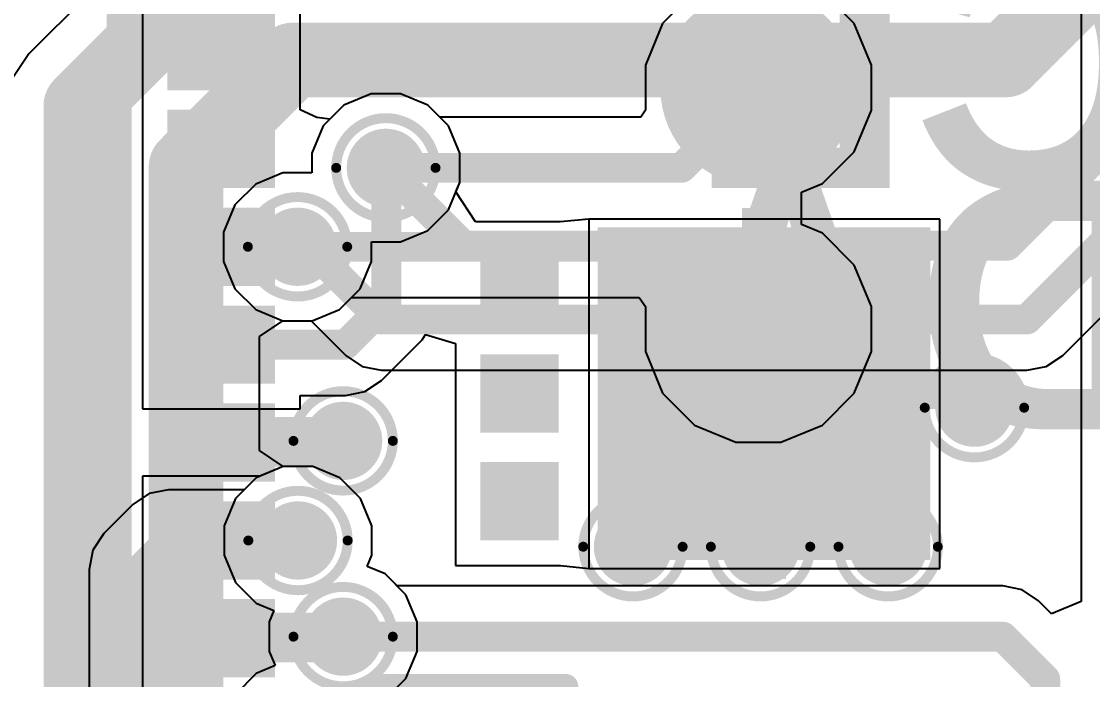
# Model space of a CAD drawing. Header units: inches. Extents: x -10 to 344, y -7 to 75.
# Drawn here: x 29.32 to 34.79, y 5.81 to 9.17 of the extents above; entities that cross this region are included whole.
import ezdxf

# ---------------------------------------------------------------- set-up
doc = ezdxf.new("R2010")
doc.units = ezdxf.units.IN
for name, color, linetype in [('Bottom Layer', 5, 'Continuous'), ('Bottom Overlay', 54, 'Continuous'), ('Bottom Paste', 16, 'Continuous'), ('Bottom Solder', 6, 'Continuous'), ('Drill Drawing', 1, 'Continuous'), ('Mid Layer 1', 16, 'Continuous'), ('Mid Layer 2', 76, 'Continuous'), ('Top Layer', 1, 'Continuous'), ('Top Overlay', 2, 'Continuous'), ('Top Paste', 8, 'Continuous'), ('Top Solder', 216, 'Continuous'), ('Via Holes', 16, 'Continuous')]:
    doc.layers.add(name, color=color, linetype=linetype)
doc.styles.add('Arial_Bold', font='', dxfattribs={"height": 0.2})
doc.styles.get('Arial_Bold').set_extended_font_data('Arial', bold=True)

# ---------------------------------------------------------------- blocks, each defined once
blk = doc.blocks.new('T____________0_5___4')
at = {"layer": 'Top Layer'}
h = blk.add_hatch(color=1, dxfattribs=at)
edge = h.paths.add_edge_path()
edge.add_arc((0, 0), 0.3999992, 0, 360)
at = {"layer": 'Top Paste'}
h = blk.add_hatch(color=8, dxfattribs=at)
edge = h.paths.add_edge_path()
edge.add_arc((0, 0), 0.3999992, 0, 360)
at = {"layer": 'Top Solder'}
h = blk.add_hatch(color=216, dxfattribs=at)
edge = h.paths.add_edge_path()
edge.add_arc((0, 0), 0.5015992, 0, 360)
blk = doc.blocks.new('NRF9151_LACA_R_30')
at = {"layer": 'Top Layer'}
for points in [[(5.400000629999999, 1.40000228), (5.84999973, 1.40000228), (5.84999973, 1.10000288), (5.400000629999999, 1.10000288)], [(5.400000629999999, 0.9000032799999999), (5.84999973, 0.9000032799999999), (5.84999973, 0.6000038799999999), (5.400000629999999, 0.6000038799999999)], [(2.05000225, 0.8000022099999999), (3.65000159, 0.8000022099999999), (3.65000159, -0.79999713), (2.05000225, -0.79999713)], [(3.95000226, 0.40000174), (3.95000226, 0.7000011399999999), (4.25000166, 0.7000011399999999), (4.25000166, 0.40000174)], [(5.400000629999999, 0.3999992), (5.84999973, 0.3999992), (5.84999973, 0.0999998), (5.400000629999999, 0.0999998)], [(3.95000226, -0.14999716), (3.95000226, 0.15000224), (4.25000166, 0.15000224), (4.25000166, -0.14999716)], [(5.400000629999999, -0.0999998), (5.84999973, -0.0999998), (5.84999973, -0.3999992), (5.400000629999999, -0.3999992)], [(3.95000226, -0.69999606), (3.95000226, -0.3999966599999999), (4.25000166, -0.3999966599999999), (4.25000166, -0.69999606)], [(5.400000629999999, -0.5999987999999999), (5.84999973, -0.5999987999999999), (5.84999973, -0.8999982), (5.400000629999999, -0.8999982)], [(5.400000629999999, -1.0999978), (5.84999973, -1.0999978), (5.84999973, -1.3999972), (5.400000629999999, -1.3999972)], [(5.400000629999999, -1.59999934), (5.84999973, -1.59999934), (5.84999973, -1.89999874), (5.400000629999999, -1.89999874)]]:
    blk.add_hatch(color=1, dxfattribs=at).paths.add_polyline_path(points)
at = {"layer": 'Top Paste'}
for points in [[(5.400000629999999, 1.40000228), (5.84999973, 1.40000228), (5.84999973, 1.10000288), (5.400000629999999, 1.10000288)], [(5.400000629999999, 0.9000032799999999), (5.84999973, 0.9000032799999999), (5.84999973, 0.6000038799999999), (5.400000629999999, 0.6000038799999999)], [(2.05000225, 0.8000022099999999), (3.65000159, 0.8000022099999999), (3.65000159, -0.79999713), (2.05000225, -0.79999713)], [(3.95000226, 0.40000174), (3.95000226, 0.7000011399999999), (4.25000166, 0.7000011399999999), (4.25000166, 0.40000174)], [(5.400000629999999, 0.3999992), (5.84999973, 0.3999992), (5.84999973, 0.0999998), (5.400000629999999, 0.0999998)], [(3.95000226, -0.14999716), (3.95000226, 0.15000224), (4.25000166, 0.15000224), (4.25000166, -0.14999716)], [(5.400000629999999, -0.0999998), (5.84999973, -0.0999998), (5.84999973, -0.3999992), (5.400000629999999, -0.3999992)], [(3.95000226, -0.69999606), (3.95000226, -0.3999966599999999), (4.25000166, -0.3999966599999999), (4.25000166, -0.69999606)], [(5.400000629999999, -0.5999987999999999), (5.84999973, -0.5999987999999999), (5.84999973, -0.8999982), (5.400000629999999, -0.8999982)], [(5.400000629999999, -1.0999978), (5.84999973, -1.0999978), (5.84999973, -1.3999972), (5.400000629999999, -1.3999972)], [(5.400000629999999, -1.59999934), (5.84999973, -1.59999934), (5.84999973, -1.89999874), (5.400000629999999, -1.89999874)]]:
    blk.add_hatch(color=8, dxfattribs=at).paths.add_polyline_path(points)
at = {"layer": 'Top Solder'}
for points in [[(5.35000073, 1.45000218), (5.89999963, 1.45000218), (5.89999963, 1.05000298), (5.35000073, 1.05000298)], [(5.35000073, 0.9500031800000001), (5.89999963, 0.9500031800000001), (5.89999963, 0.5500039800000001), (5.35000073, 0.5500039800000001)], [(2.00000235, 0.8500021099999999), (3.70000149, 0.8500021099999999), (3.70000149, -0.8499970299999999), (2.00000235, -0.8499970299999999)], [(3.90000236, 0.35000184), (3.90000236, 0.75000104), (4.30000156, 0.75000104), (4.30000156, 0.35000184)], [(5.35000073, 0.4499991), (5.89999963, 0.4499991), (5.89999963, 0.0499999), (5.35000073, 0.0499999)], [(3.90000236, -0.19999706), (3.90000236, 0.20000214), (4.30000156, 0.20000214), (4.30000156, -0.19999706)], [(5.35000073, -0.0499999), (5.89999963, -0.0499999), (5.89999963, -0.4499991), (5.35000073, -0.4499991)], [(3.90000236, -0.7499959599999999), (3.90000236, -0.34999676), (4.30000156, -0.34999676), (4.30000156, -0.7499959599999999)], [(5.35000073, -0.5499989), (5.89999963, -0.5499989), (5.89999963, -0.9499980999999998), (5.35000073, -0.9499980999999998)], [(5.35000073, -1.0499979), (5.89999963, -1.0499979), (5.89999963, -1.4499971), (5.35000073, -1.4499971)], [(5.35000073, -1.54999944), (5.89999963, -1.54999944), (5.89999963, -1.94999864), (5.35000073, -1.94999864)]]:
    blk.add_hatch(color=216, dxfattribs=at).paths.add_polyline_path(points)
at = {"layer": 'Top Overlay'}
blk.add_lwpolyline([(6.1468, 5.6642, 0.127, 0.127, 0), (6.1468, -5.6642, 0.127, 0.127, 0)], format="xyseb", dxfattribs=at)
blk = doc.blocks.new('T____________0_5___B_34')
at = {"layer": 'Bottom Layer'}
h = blk.add_hatch(color=5, dxfattribs=at)
edge = h.paths.add_edge_path()
edge.add_arc((0, 0), 0.3999992, 0, 360)
at = {"layer": 'Bottom Paste'}
h = blk.add_hatch(color=16, dxfattribs=at)
edge = h.paths.add_edge_path()
edge.add_arc((0, 0), 0.3999992, 0, 360)
at = {"layer": 'Bottom Solder'}
h = blk.add_hatch(color=6, dxfattribs=at)
edge = h.paths.add_edge_path()
edge.add_arc((0, 0), 0.5015992, 0, 360)
blk = doc.blocks.new('T____________0_5___B_35')
at = {"layer": 'Bottom Layer'}
h = blk.add_hatch(color=5, dxfattribs=at)
edge = h.paths.add_edge_path()
edge.add_arc((0, 0), 0.3999992, 0, 360)
at = {"layer": 'Bottom Paste'}
h = blk.add_hatch(color=16, dxfattribs=at)
edge = h.paths.add_edge_path()
edge.add_arc((0, 0), 0.3999992, 0, 360)
at = {"layer": 'Bottom Solder'}
h = blk.add_hatch(color=6, dxfattribs=at)
edge = h.paths.add_edge_path()
edge.add_arc((0, 0), 0.5015992, 0, 360)
blk = doc.blocks.new('R___0201_B_54')
at = {"layer": 'Bottom Layer'}
for points in [[(-0.40999791, 0.18499963), (-0.13999845, 0.18499963), (-0.13999845, -0.18499963), (-0.40999791, -0.18499963)], [(0.14000099, 0.18499963), (0.41000045, 0.18499963), (0.41000045, -0.18499963), (0.14000099, -0.18499963)]]:
    blk.add_hatch(color=5, dxfattribs=at).paths.add_polyline_path(points)
at = {"layer": 'Bottom Paste'}
for points in [[(-0.40999791, 0.18499963), (-0.13999845, 0.18499963), (-0.13999845, -0.18499963), (-0.40999791, -0.18499963)], [(0.14000099, 0.18499963), (0.41000045, 0.18499963), (0.41000045, -0.18499963), (0.14000099, -0.18499963)]]:
    blk.add_hatch(color=16, dxfattribs=at).paths.add_polyline_path(points)
at = {"layer": 'Bottom Solder'}
for points in [[(-0.46499907, 0.24000079), (-0.08499729, 0.24000079), (-0.08499729, -0.24000079), (-0.46499907, -0.24000079)], [(0.08499983, 0.24000079), (0.46500161, 0.24000079), (0.46500161, -0.24000079), (0.08499983, -0.24000079)]]:
    blk.add_hatch(color=6, dxfattribs=at).paths.add_polyline_path(points)
at = {"layer": 'Bottom Overlay'}
for points in [[(0.4826, 0.254, 0.127, 0.127, 0), (-0.4826, 0.254, 0.127, 0.127, 0)], [(-0.4826, 0.254, 0.127, 0.127, 0), (-0.4826, -0.254, 0.127, 0.127, 0)], [(0.4826, 0.254, 0.127, 0.127, 0), (0.4826, -0.254, 0.127, 0.127, 0)], [(0.4826, -0.254, 0.127, 0.127, 0), (-0.4826, -0.254, 0.127, 0.127, 0)]]:
    blk.add_lwpolyline(points, format="xyseb", dxfattribs=at)
for points in [[(-0.51435, 0.254, 0.0635, 0.0635, 1), (-0.4508499999999999, 0.254, 0.0635, 0.0635, 1)], [(-0.51435, 0.254, 0.0635, 0.0635, 1), (-0.4508499999999999, 0.254, 0.0635, 0.0635, 1)], [(0.4508499999999999, 0.254, 0.0635, 0.0635, 1), (0.51435, 0.254, 0.0635, 0.0635, 1)], [(0.4508499999999999, 0.254, 0.0635, 0.0635, 1), (0.51435, 0.254, 0.0635, 0.0635, 1)], [(-0.51435, -0.254, 0.0635, 0.0635, 1), (-0.4508499999999999, -0.254, 0.0635, 0.0635, 1)], [(-0.51435, -0.254, 0.0635, 0.0635, 1), (-0.4508499999999999, -0.254, 0.0635, 0.0635, 1)], [(0.4508499999999999, -0.254, 0.0635, 0.0635, 1), (0.51435, -0.254, 0.0635, 0.0635, 1)], [(0.4508499999999999, -0.254, 0.0635, 0.0635, 1), (0.51435, -0.254, 0.0635, 0.0635, 1)]]:
    blk.add_lwpolyline(points, format="xyseb", close=True, dxfattribs=at)

msp = doc.modelspace()

# ---------------------------------------------------------------- hatches: boundary and pattern name
at = {"layer": 'Bottom Layer'}
h = msp.add_hatch(color=5, dxfattribs=at)
edge = h.paths.add_edge_path()
edge.add_arc((31.17928486, 8.42579722), 0.1999996, 0, 360)
h = msp.add_hatch(color=5, dxfattribs=at)
edge = h.paths.add_edge_path()
edge.add_arc((30.72787606, 8.022597619999999), 0.1999996, 0, 360)
h = msp.add_hatch(color=5, dxfattribs=at)
edge = h.paths.add_edge_path()
edge.add_arc((34.18828824, 7.20057996), 0.1999996, 0, 360)
h = msp.add_hatch(color=5, dxfattribs=at)
edge = h.paths.add_edge_path()
edge.add_arc((30.96102774, 7.03097908), 0.1999996, 0, 360)
h = msp.add_hatch(color=5, dxfattribs=at)
edge = h.paths.add_edge_path()
edge.add_arc((30.73017222, 6.5220723), 0.1999996, 0, 360)
h = msp.add_hatch(color=5, dxfattribs=at)
edge = h.paths.add_edge_path()
edge.add_arc((32.44244972, 6.490263879999999), 0.1999996, 0, 360)
h = msp.add_hatch(color=5, dxfattribs=at)
edge = h.paths.add_edge_path()
edge.add_arc((33.09484871999999, 6.490263879999999), 0.1999996, 0, 360)
h = msp.add_hatch(color=5, dxfattribs=at)
edge = h.paths.add_edge_path()
edge.add_arc((33.74725025999999, 6.490263879999999), 0.1999996, 0, 360)
h = msp.add_hatch(color=5, dxfattribs=at)
edge = h.paths.add_edge_path()
edge.add_arc((30.96102774, 6.030976), 0.1999996, 0, 360)
at = {"layer": 'Mid Layer 1'}
h = msp.add_hatch(color=16, dxfattribs=at)
edge = h.paths.add_edge_path()
edge.add_arc((31.17928486, 8.42579722), 0.1999996, 0, 360)
h = msp.add_hatch(color=16, dxfattribs=at)
edge = h.paths.add_edge_path()
edge.add_arc((30.72787606, 8.022597619999999), 0.1999996, 0, 360)
h = msp.add_hatch(color=16, dxfattribs=at)
edge = h.paths.add_edge_path()
edge.add_arc((34.18828824, 7.20057996), 0.1999996, 0, 360)
h = msp.add_hatch(color=16, dxfattribs=at)
edge = h.paths.add_edge_path()
edge.add_arc((30.96102774, 7.03097908), 0.1999996, 0, 360)
h = msp.add_hatch(color=16, dxfattribs=at)
edge = h.paths.add_edge_path()
edge.add_arc((30.73017222, 6.5220723), 0.1999996, 0, 360)
h = msp.add_hatch(color=16, dxfattribs=at)
edge = h.paths.add_edge_path()
edge.add_arc((32.44244972, 6.490263879999999), 0.1999996, 0, 360)
h = msp.add_hatch(color=16, dxfattribs=at)
edge = h.paths.add_edge_path()
edge.add_arc((33.09484871999999, 6.490263879999999), 0.1999996, 0, 360)
h = msp.add_hatch(color=16, dxfattribs=at)
edge = h.paths.add_edge_path()
edge.add_arc((33.74725025999999, 6.490263879999999), 0.1999996, 0, 360)
h = msp.add_hatch(color=16, dxfattribs=at)
edge = h.paths.add_edge_path()
edge.add_arc((30.96102774, 6.030976), 0.1999996, 0, 360)
at = {"layer": 'Mid Layer 2'}
h = msp.add_hatch(color=76, dxfattribs=at)
edge = h.paths.add_edge_path()
edge.add_arc((31.17928486, 8.42579722), 0.1999996, 0, 360)
h = msp.add_hatch(color=76, dxfattribs=at)
edge = h.paths.add_edge_path()
edge.add_arc((30.72787606, 8.022597619999999), 0.1999996, 0, 360)
h = msp.add_hatch(color=76, dxfattribs=at)
edge = h.paths.add_edge_path()
edge.add_arc((34.18828824, 7.20057996), 0.1999996, 0, 360)
h = msp.add_hatch(color=76, dxfattribs=at)
edge = h.paths.add_edge_path()
edge.add_arc((30.96102774, 7.03097908), 0.1999996, 0, 360)
h = msp.add_hatch(color=76, dxfattribs=at)
edge = h.paths.add_edge_path()
edge.add_arc((30.73017222, 6.5220723), 0.1999996, 0, 360)
h = msp.add_hatch(color=76, dxfattribs=at)
edge = h.paths.add_edge_path()
edge.add_arc((32.44244972, 6.490263879999999), 0.1999996, 0, 360)
h = msp.add_hatch(color=76, dxfattribs=at)
edge = h.paths.add_edge_path()
edge.add_arc((33.09484871999999, 6.490263879999999), 0.1999996, 0, 360)
h = msp.add_hatch(color=76, dxfattribs=at)
edge = h.paths.add_edge_path()
edge.add_arc((33.74725025999999, 6.490263879999999), 0.1999996, 0, 360)
h = msp.add_hatch(color=76, dxfattribs=at)
edge = h.paths.add_edge_path()
edge.add_arc((30.96102774, 6.030976), 0.1999996, 0, 360)
at = {"layer": 'Top Layer'}
h = msp.add_hatch(color=1, dxfattribs=at)
edge = h.paths.add_edge_path()
edge.add_arc((31.17928486, 8.42579722), 0.1999996, 0, 360)
h = msp.add_hatch(color=1, dxfattribs=at)
edge = h.paths.add_edge_path()
edge.add_arc((30.72787606, 8.022597619999999), 0.1999996, 0, 360)
for points in [[(33.19221708, 7.910672519999999), (33.19221708, 8.22023756), (33.000188, 8.22023756), (33.000188, 7.910672519999999)], [(33.75094342, 7.193252059999999), (34.06050845999999, 7.193252059999999), (34.06050845999999, 7.385281139999999), (33.75094342, 7.385281139999999)], [(33.03352296, 6.634525719999999), (33.03352296, 6.324960679999999), (33.22555204, 6.324960679999999), (33.22555204, 6.634525719999999)]]:
    msp.add_hatch(color=1, dxfattribs=at).paths.add_polyline_path(points)
h = msp.add_hatch(color=1, dxfattribs=at)
edge = h.paths.add_edge_path()
edge.add_arc((34.18828824, 7.20057996), 0.1999996, 0, 360)
h = msp.add_hatch(color=1, dxfattribs=at)
edge = h.paths.add_edge_path()
edge.add_arc((30.96102774, 7.03097908), 0.1999996, 0, 360)
h = msp.add_hatch(color=1, dxfattribs=at)
edge = h.paths.add_edge_path()
edge.add_arc((30.73017222, 6.5220723), 0.1999996, 0, 360)
h = msp.add_hatch(color=1, dxfattribs=at)
edge = h.paths.add_edge_path()
edge.add_arc((32.44244972, 6.490263879999999), 0.1999996, 0, 360)
h = msp.add_hatch(color=1, dxfattribs=at)
edge = h.paths.add_edge_path()
edge.add_arc((33.09484871999999, 6.490263879999999), 0.1999996, 0, 360)
h = msp.add_hatch(color=1, dxfattribs=at)
edge = h.paths.add_edge_path()
edge.add_arc((33.74725025999999, 6.490263879999999), 0.1999996, 0, 360)
h = msp.add_hatch(color=1, dxfattribs=at)
edge = h.paths.add_edge_path()
edge.add_arc((30.96102774, 6.030976), 0.1999996, 0, 360)
at = {"layer": 'Via Holes'}
h = msp.add_hatch(color=7, dxfattribs=at)
edge = h.paths.add_edge_path()
edge.add_arc((31.17928486, 8.42579722), 0.0999998, 0, 360)
h = msp.add_hatch(color=7, dxfattribs=at)
edge = h.paths.add_edge_path()
edge.add_arc((30.72787606, 8.022597619999999), 0.0999998, 0, 360)
h = msp.add_hatch(color=7, dxfattribs=at)
edge = h.paths.add_edge_path()
edge.add_arc((34.18828824, 7.20057996), 0.0999998, 0, 360)
h = msp.add_hatch(color=7, dxfattribs=at)
edge = h.paths.add_edge_path()
edge.add_arc((30.96102774, 7.03097908), 0.0999998, 0, 360)
h = msp.add_hatch(color=7, dxfattribs=at)
edge = h.paths.add_edge_path()
edge.add_arc((30.73017222, 6.5220723), 0.0999998, 0, 360)
h = msp.add_hatch(color=7, dxfattribs=at)
edge = h.paths.add_edge_path()
edge.add_arc((32.44244972, 6.490263879999999), 0.0999998, 0, 360)
h = msp.add_hatch(color=7, dxfattribs=at)
edge = h.paths.add_edge_path()
edge.add_arc((33.09484871999999, 6.490263879999999), 0.0999998, 0, 360)
h = msp.add_hatch(color=7, dxfattribs=at)
edge = h.paths.add_edge_path()
edge.add_arc((33.74725025999999, 6.490263879999999), 0.0999998, 0, 360)
h = msp.add_hatch(color=7, dxfattribs=at)
edge = h.paths.add_edge_path()
edge.add_arc((30.96102774, 6.030976), 0.0999998, 0, 360)

# ---------------------------------------------------------------- linework, layer by layer
at = {"layer": 'Bottom Layer'}
for p, q in [((34.73413678, 9.636686339999999), (34.73413678, 6.211275359999999)), ((32.75665533999999, 9.325084219999999), (32.59411566, 9.162544539999999)), ((33.57378858, 9.162544539999999), (33.4112489, 9.325084219999999)), ((32.59411566, 9.162544539999999), (32.50615292, 8.95018022)), ((33.66175131999999, 8.95018022), (33.57378858, 9.162544539999999)), ((32.50615292, 8.95018022), (32.50615292, 8.72031784)), ((33.66175131999999, 8.7203153), (33.66175131999999, 8.95018022)), ((31.10413642, 8.803596820000001), (30.9652797, 8.74608106)), ((31.2544333, 8.803596820000001), (31.10413642, 8.803596820000001)), ((31.39329002, 8.74608106), (31.2544333, 8.803596820000001)), ((30.9652797, 8.74608106), (30.85900102, 8.639802379999999)), ((31.454598, 8.68477308), (31.39329002, 8.74608106)), ((32.50615292, 8.72031784), (32.48240392, 8.68477308)), ((33.57378858, 8.507950979999999), (33.66175131999999, 8.7203153)), ((32.48240392, 8.68477308), (31.454598, 8.68477308)), ((30.85900102, 8.639802379999999), (30.80148526, 8.50094566)), ((30.80148526, 8.50094566), (30.80148526, 8.40039722)), ((33.4112489, 8.3454113), (33.57378858, 8.507950979999999)), ((30.65272762, 8.40039722), (30.5138709, 8.342881460000001)), ((30.80148526, 8.40039722), (30.65272762, 8.40039722)), ((30.5138709, 8.342881460000001), (30.40759222, 8.23660278)), ((33.30419552, 8.30106798), (33.4112489, 8.3454113)), ((33.30419552, 8.13611276), (33.30419552, 8.30106798)), ((30.40759222, 8.23660278), (30.35007646, 8.09774606)), ((33.4112489, 8.09176944), (33.30419552, 8.13611276)), ((30.35007646, 8.09774606), (30.35007646, 7.94744918)), ((33.57378858, 7.92922976), (33.4112489, 8.09176944)), ((30.35007646, 7.94744918), (30.40759222, 7.80859246)), ((33.66175131999999, 7.71686544), (33.57378858, 7.92922976)), ((30.40759222, 7.80859246), (30.5138709, 7.702313779999999)), ((30.94188122, 7.702313779999999), (31.0031892, 7.763621759999999)), ((31.0031892, 7.763621759999999), (32.47491091999999, 7.763621759999999)), ((32.47491091999999, 7.763621759999999), (32.50615292, 7.7168629)), ((30.5138709, 7.702313779999999), (30.65272762, 7.644798019999999)), ((30.8030245, 7.644798019999999), (30.94188122, 7.702313779999999)), ((32.50615292, 7.7168629), (32.50615292, 7.48700052)), ((33.66175131999999, 7.48700052), (33.66175131999999, 7.71686544)), ((30.65272762, 7.644798019999999), (30.8030245, 7.644798019999999)), ((32.50615292, 7.48700052), (32.59411566, 7.2746362)), ((33.57378858, 7.2746362), (33.66175131999999, 7.48700052)), ((32.59411566, 7.2746362), (32.75665533999999, 7.112096520000001)), ((33.4112489, 7.112096520000001), (33.57378858, 7.2746362)), ((32.75665533999999, 7.112096520000001), (32.96901965999999, 7.024133779999999)), ((33.19888458, 7.024133779999999), (33.4112489, 7.112096520000001)), ((32.96901965999999, 7.024133779999999), (33.19888458, 7.024133779999999)), ((30.65502378, 6.8998719), (30.51616706, 6.84235614)), ((30.80532066, 6.8998719), (30.65502378, 6.8998719)), ((30.94417738, 6.84235614), (30.80532066, 6.8998719)), ((30.51616706, 6.84235614), (30.45485908, 6.781048159999999)), ((31.05045605999999, 6.73607746), (30.94417738, 6.84235614)), ((29.96979782, 6.761335219999999), (29.8857797, 6.70519614)), ((30.06890354, 6.781048159999999), (29.96979782, 6.761335219999999)), ((30.45485908, 6.781048159999999), (30.06890354, 6.781048159999999)), ((31.10797182, 6.597220739999999), (31.05045605999999, 6.73607746)), ((29.8857797, 6.70519614), (29.73807616, 6.557492599999999)), ((31.10797182, 6.446923859999999), (31.10797182, 6.597220739999999)), ((29.73807616, 6.557492599999999), (29.68193708, 6.47347448)), ((29.68193708, 6.47347448), (29.66222414, 6.374368759999999)), ((31.08397136, 6.388978839999999), (31.10797182, 6.446923859999999)), ((29.66222414, 6.374368759999999), (29.66222414, 1.07247182)), ((31.1750329, 6.351259839999999), (31.08397136, 6.388978839999999)), ((31.23634088, 6.28995186), (31.1750329, 6.351259839999999)), ((34.33266184, 6.28995186), (31.23634088, 6.28995186)), ((34.43176756, 6.27023892), (34.33266184, 6.28995186)), ((34.51578567999999, 6.214099839999999), (34.43176756, 6.27023892)), ((34.58173678, 6.14814874), (34.51578567999999, 6.214099839999999)), ((34.73413678, 6.211275359999999), (34.58173678, 6.14814874))]:
    msp.add_line(p, q, dxfattribs=at)
for points in [[(32.69064836, 8.42579722, 0.1524, 0.1524, 0), (33.0492989, 8.784447759999999, 0.1524, 0.1524, 0)], [(33.0492989, 8.784447759999999, 0.1524, 0.1524, 0), (33.08395212, 8.784447759999999, 0.1524, 0.1524, 0)], [(31.17928486, 8.42579722, 0.1524, 0.1524, 0), (32.69064836, 8.42579722, 0.1524, 0.1524, 0)], [(30.72787606, 8.022597619999999, 0.1524, 0.1524, 0), (32.66328748, 8.022597619999999, 0.1524, 0.1524, 0)], [(32.66328748, 8.022597619999999, 0.1524, 0.1524, 0), (33.08395212, 7.60193298, 0.1524, 0.1524, 0)], [(29.9212, 6.374368759999999, 0.1524, 0.1524, 0), (30.06890354, 6.5220723, 0.1524, 0.1524, 0)], [(30.06890354, 6.5220723, 0.1524, 0.1524, 0), (30.73017222, 6.5220723, 0.1524, 0.1524, 0)], [(29.9212, 0.9652, 0.1524, 0.1524, 0), (29.9212, 6.374368759999999, 0.1524, 0.1524, 0)], [(30.96102774, 6.030976, 0.1524, 0.1524, 0), (34.33266184, 6.030976, 0.1524, 0.1524, 0)], [(34.33266184, 6.030976, 0.1524, 0.1524, 0), (34.55039825999999, 5.81323958, 0.1524, 0.1524, 0)], [(34.55039825999999, 0.77089762, 0.1524, 0.1524, 0), (34.55039825999999, 5.81323958, 0.1524, 0.1524, 0)]]:
    msp.add_lwpolyline(points, format="xyseb", dxfattribs=at)
for points in [[(33.0111989, 8.784447759999999, 0.0762, 0.0762, 1), (33.0873989, 8.784447759999999, 0.0762, 0.0762, 1)], [(33.0111989, 8.784447759999999, 0.0762, 0.0762, 1), (33.0873989, 8.784447759999999, 0.0762, 0.0762, 1)], [(33.04585211999999, 8.784447759999999, 0.0762, 0.0762, 1), (33.12205212, 8.784447759999999, 0.0762, 0.0762, 1)], [(31.14118486, 8.42579722, 0.0762, 0.0762, 1), (31.21738486, 8.42579722, 0.0762, 0.0762, 1)], [(32.65254836, 8.42579722, 0.0762, 0.0762, 1), (32.72874836, 8.42579722, 0.0762, 0.0762, 1)], [(32.65254836, 8.42579722, 0.0762, 0.0762, 1), (32.72874836, 8.42579722, 0.0762, 0.0762, 1)], [(30.68977606, 8.022597619999999, 0.0762, 0.0762, 1), (30.76597606, 8.022597619999999, 0.0762, 0.0762, 1)], [(32.62518747999999, 8.022597619999999, 0.0762, 0.0762, 1), (32.70138748, 8.022597619999999, 0.0762, 0.0762, 1)], [(32.62518747999999, 8.022597619999999, 0.0762, 0.0762, 1), (32.70138748, 8.022597619999999, 0.0762, 0.0762, 1)], [(33.04585211999999, 7.60193298, 0.0762, 0.0762, 1), (33.12205212, 7.60193298, 0.0762, 0.0762, 1)], [(30.03080354, 6.5220723, 0.0762, 0.0762, 1), (30.10700354, 6.5220723, 0.0762, 0.0762, 1)], [(30.03080354, 6.5220723, 0.0762, 0.0762, 1), (30.10700354, 6.5220723, 0.0762, 0.0762, 1)], [(30.69207222, 6.5220723, 0.0762, 0.0762, 1), (30.76827222, 6.5220723, 0.0762, 0.0762, 1)], [(29.8831, 6.374368759999999, 0.0762, 0.0762, 1), (29.9593, 6.374368759999999, 0.0762, 0.0762, 1)], [(29.8831, 6.374368759999999, 0.0762, 0.0762, 1), (29.9593, 6.374368759999999, 0.0762, 0.0762, 1)], [(30.92292774, 6.030976, 0.0762, 0.0762, 1), (30.99912774, 6.030976, 0.0762, 0.0762, 1)], [(34.29456183999999, 6.030976, 0.0762, 0.0762, 1), (34.37076184, 6.030976, 0.0762, 0.0762, 1)], [(34.29456183999999, 6.030976, 0.0762, 0.0762, 1), (34.37076184, 6.030976, 0.0762, 0.0762, 1)], [(34.51229825999999, 5.81323958, 0.0762, 0.0762, 1), (34.58849826, 5.81323958, 0.0762, 0.0762, 1)], [(34.51229825999999, 5.81323958, 0.0762, 0.0762, 1), (34.58849826, 5.81323958, 0.0762, 0.0762, 1)]]:
    msp.add_lwpolyline(points, format="xyseb", close=True, dxfattribs=at)
at = {"layer": 'Drill Drawing'}
for points in [[(31.43328486, 8.42579722, 0.0508, 0.0508, 1), (30.92528486, 8.42579722, 0.0508, 0.0508, 1)], [(30.91258486, 8.42579722, 0.0254, 0.0254, 1), (30.93798486, 8.42579722, 0.0254, 0.0254, 1)], [(31.42058486, 8.42579722, 0.0254, 0.0254, 1), (31.44598486, 8.42579722, 0.0254, 0.0254, 1)], [(30.98187606, 8.022597619999999, 0.0508, 0.0508, 1), (30.47387606, 8.022597619999999, 0.0508, 0.0508, 1)], [(30.46117606, 8.022597619999999, 0.0254, 0.0254, 1), (30.48657606, 8.022597619999999, 0.0254, 0.0254, 1)], [(30.96917606, 8.022597619999999, 0.0254, 0.0254, 1), (30.99457606, 8.022597619999999, 0.0254, 0.0254, 1)], [(34.44228824, 7.20057996, 0.0508, 0.0508, 1), (33.93428823999999, 7.20057996, 0.0508, 0.0508, 1)], [(31.21502774, 7.03097908, 0.0508, 0.0508, 1), (30.70702774, 7.03097908, 0.0508, 0.0508, 1)], [(33.92158824, 7.20057996, 0.0254, 0.0254, 1), (33.94698824, 7.20057996, 0.0254, 0.0254, 1)], [(34.42958824, 7.20057996, 0.0254, 0.0254, 1), (34.45498824, 7.20057996, 0.0254, 0.0254, 1)], [(30.69432774, 7.03097908, 0.0254, 0.0254, 1), (30.71972774, 7.03097908, 0.0254, 0.0254, 1)], [(31.20232774, 7.03097908, 0.0254, 0.0254, 1), (31.22772774, 7.03097908, 0.0254, 0.0254, 1)], [(30.98417222, 6.5220723, 0.0508, 0.0508, 1), (30.47617222, 6.5220723, 0.0508, 0.0508, 1)], [(32.69644972, 6.490263879999999, 0.0508, 0.0508, 1), (32.18844972, 6.490263879999999, 0.0508, 0.0508, 1)], [(33.34884872, 6.490263879999999, 0.0508, 0.0508, 1), (32.84084872, 6.490263879999999, 0.0508, 0.0508, 1)], [(34.00125026, 6.490263879999999, 0.0508, 0.0508, 1), (33.49325026, 6.490263879999999, 0.0508, 0.0508, 1)], [(30.46347222, 6.5220723, 0.0254, 0.0254, 1), (30.48887222, 6.5220723, 0.0254, 0.0254, 1)], [(30.97147222, 6.5220723, 0.0254, 0.0254, 1), (30.99687222, 6.5220723, 0.0254, 0.0254, 1)], [(32.17574972, 6.490263879999999, 0.0254, 0.0254, 1), (32.20114972, 6.490263879999999, 0.0254, 0.0254, 1)], [(32.68374972, 6.490263879999999, 0.0254, 0.0254, 1), (32.70914972, 6.490263879999999, 0.0254, 0.0254, 1)], [(32.82814872, 6.490263879999999, 0.0254, 0.0254, 1), (32.85354871999999, 6.490263879999999, 0.0254, 0.0254, 1)], [(33.33614872, 6.490263879999999, 0.0254, 0.0254, 1), (33.36154871999999, 6.490263879999999, 0.0254, 0.0254, 1)], [(33.48055026, 6.490263879999999, 0.0254, 0.0254, 1), (33.50595026, 6.490263879999999, 0.0254, 0.0254, 1)], [(33.98855026, 6.490263879999999, 0.0254, 0.0254, 1), (34.01395025999999, 6.490263879999999, 0.0254, 0.0254, 1)], [(31.21502774, 6.030976, 0.0508, 0.0508, 1), (30.70702774, 6.030976, 0.0508, 0.0508, 1)], [(30.69432774, 6.030976, 0.0254, 0.0254, 1), (30.71972774, 6.030976, 0.0254, 0.0254, 1)], [(31.20232774, 6.030976, 0.0254, 0.0254, 1), (31.22772774, 6.030976, 0.0254, 0.0254, 1)]]:
    msp.add_lwpolyline(points, format="xyseb", close=True, dxfattribs=at)
at = {"layer": 'Mid Layer 1'}
for p, q in [((31.10413642, 8.803596820000001), (30.9652797, 8.74608106)), ((31.2544333, 8.803596820000001), (31.10413642, 8.803596820000001)), ((31.39329002, 8.74608106), (31.2544333, 8.803596820000001)), ((30.9652797, 8.74608106), (30.85900102, 8.639802379999999)), ((31.4995687, 8.639802379999999), (31.39329002, 8.74608106)), ((30.85900102, 8.639802379999999), (30.80148526, 8.50094566)), ((31.55708446, 8.50094566), (31.4995687, 8.639802379999999)), ((30.80148526, 8.50094566), (30.80148526, 8.40039722)), ((31.55708446, 8.35064878), (31.55708446, 8.50094566)), ((30.65272762, 8.40039722), (30.5138709, 8.342881460000001)), ((30.80148526, 8.40039722), (30.65272762, 8.40039722)), ((30.5138709, 8.342881460000001), (30.40759222, 8.23660278)), ((31.4995687, 8.211792059999999), (31.55708446, 8.35064878)), ((30.40759222, 8.23660278), (30.35007646, 8.09774606)), ((31.39329002, 8.10551338), (31.4995687, 8.211792059999999)), ((31.2544333, 8.047997619999999), (31.39329002, 8.10551338)), ((30.35007646, 8.09774606), (30.35007646, 7.94744918)), ((31.10567566, 7.94744918), (31.10567566, 8.047997619999999)), ((31.10567566, 8.047997619999999), (31.2544333, 8.047997619999999)), ((30.35007646, 7.94744918), (30.40759222, 7.80859246)), ((31.0481599, 7.80859246), (31.10567566, 7.94744918)), ((30.40759222, 7.80859246), (30.5138709, 7.702313779999999)), ((30.94188122, 7.702313779999999), (31.0481599, 7.80859246)), ((30.5138709, 7.702313779999999), (30.65272762, 7.644798019999999)), ((30.8030245, 7.644798019999999), (30.94188122, 7.702313779999999)), ((30.65272762, 7.644798019999999), (30.8030245, 7.644798019999999)), ((30.65502378, 6.8998719), (30.51616706, 6.84235614)), ((30.80532066, 6.8998719), (30.65502378, 6.8998719)), ((30.94417738, 6.84235614), (30.80532066, 6.8998719)), ((30.51616706, 6.84235614), (30.40988837999999, 6.73607746)), ((31.05045605999999, 6.73607746), (30.94417738, 6.84235614)), ((30.40988837999999, 6.73607746), (30.35237262, 6.597220739999999)), ((31.10797182, 6.597220739999999), (31.05045605999999, 6.73607746)), ((30.35237262, 6.597220739999999), (30.35237262, 6.446923859999999)), ((31.10797182, 6.446923859999999), (31.10797182, 6.597220739999999)), ((30.35237262, 6.446923859999999), (30.40988837999999, 6.308067139999999)), ((31.08397136, 6.388978839999999), (31.10797182, 6.446923859999999)), ((31.1750329, 6.351259839999999), (31.08397136, 6.388978839999999)), ((30.40988837999999, 6.308067139999999), (30.51616706, 6.20178846)), ((31.28131158, 6.24498116), (31.1750329, 6.351259839999999)), ((31.33882734, 6.106124439999999), (31.28131158, 6.24498116)), ((30.51616706, 6.20178846), (30.6072286, 6.164069459999999)), ((30.6072286, 6.164069459999999), (30.58322814, 6.106124439999999)), ((30.58322814, 6.106124439999999), (30.58322814, 5.955827559999999)), ((31.33882734, 5.955827559999999), (31.33882734, 6.106124439999999)), ((30.58322814, 5.955827559999999), (30.61352526, 5.88268572)), ((31.28131158, 5.81697084), (31.33882734, 5.955827559999999)), ((30.61352526, 5.88268572), (30.51616706, 5.84235814)), ((30.51616706, 5.84235814), (30.40988837999999, 5.73607946)), ((31.1750329, 5.71069216), (31.28131158, 5.81697084))]:
    msp.add_line(p, q, dxfattribs=at)
at = {"layer": 'Mid Layer 2'}
for p, q in [((30.11603324, 9.76963756), (29.35416278, 9.0077671)), ((34.63927286, 7.46778034), (36.64155232, 9.4700598)), ((29.35416278, 9.0077671), (29.27276086, 8.885941079999998)), ((30.53312156, 7.564876919999999), (30.65273016, 7.644798019999999)), ((30.65273016, 7.644798019999999), (30.79728156, 7.644798019999999)), ((30.79728156, 7.644798019999999), (30.97429924, 7.46778034)), ((30.53312156, 6.98132716), (30.53312156, 7.564876919999999)), ((30.97429924, 7.46778034), (31.05831736, 7.411641260000001)), ((34.55525474, 7.411641260000001), (34.63927286, 7.46778034)), ((31.05831736, 7.411641260000001), (31.15742308, 7.39192832)), ((34.45614902, 7.39192832), (34.55525474, 7.411641260000001)), ((31.15742308, 7.39192832), (34.45614902, 7.39192832)), ((30.65502632, 6.8998719), (30.53312156, 6.98132716)), ((30.80532066, 6.8998719), (30.65502632, 6.8998719)), ((30.94417738, 6.84235614), (30.80532066, 6.8998719)), ((31.05045605999999, 6.73607746), (30.94417738, 6.84235614)), ((31.10797182, 6.597220739999999), (31.05045605999999, 6.73607746)), ((31.10797182, 6.446923859999999), (31.10797182, 6.597220739999999)), ((31.08397136, 6.388978839999999), (31.10797182, 6.446923859999999)), ((31.1750329, 6.351259839999999), (31.08397136, 6.388978839999999)), ((31.28131158, 6.24498116), (31.1750329, 6.351259839999999)), ((31.33882734, 6.106124439999999), (31.28131158, 6.24498116)), ((31.33882734, 5.955827559999999), (31.33882734, 6.106124439999999)), ((31.28131158, 5.81697084), (31.33882734, 5.955827559999999)), ((31.1750329, 5.71069216), (31.28131158, 5.81697084))]:
    msp.add_line(p, q, dxfattribs=at)
for points in [[(34.34933694, 8.976987379999999, 0.3809999999999999, 0.3809999999999999, 0), (35.93509958, 10.56275002, 0.3809999999999999, 0.3809999999999999, 0)], [(34.35579361999999, 8.0278605, 0.1524, 0.1524, 0), (36.39418934, 10.06625622, 0.1524, 0.1524, 0)], [(34.45614902, 7.650904179999999, 0.1524, 0.1524, 0), (36.53428049999999, 9.72903566, 0.1524, 0.1524, 0)], [(29.61969184, 8.74223804, 0.3809999999999999, 0.3809999999999999, 0), (30.3815623, 9.5041085, 0.3809999999999999, 0.3809999999999999, 0)], [(30.15760542, 8.43156302, 0.3809999999999999, 0.3809999999999999, 0), (30.70302978, 8.976987379999999, 0.3809999999999999, 0.3809999999999999, 0)], [(30.70302978, 8.976987379999999, 0.3809999999999999, 0.3809999999999999, 0), (34.34933694, 8.976987379999999, 0.3809999999999999, 0.3809999999999999, 0)], [(29.61969184, 2.13689184, 0.3809999999999999, 0.3809999999999999, 0), (29.61969184, 8.74223804, 0.3809999999999999, 0.3809999999999999, 0)], [(30.15760542, 1.82896002, 0.3809999999999999, 0.3809999999999999, 0), (30.15760542, 8.43156302, 0.3809999999999999, 0.3809999999999999, 0)], [(31.17928486, 8.42579722, 0.1524, 0.1524, 0), (31.57722158, 8.0278605, 0.1524, 0.1524, 0)], [(30.72787606, 8.03097708, 0.1524, 0.1524, 0), (30.77735018, 8.03097708, 0.1524, 0.1524, 0)], [(30.77735018, 8.03097708, 0.1524, 0.1524, 0), (31.15742308, 7.650904179999999, 0.1524, 0.1524, 0)], [(31.57722158, 8.0278605, 0.1524, 0.1524, 0), (34.35579361999999, 8.0278605, 0.1524, 0.1524, 0)], [(31.15742308, 7.650904179999999, 0.1524, 0.1524, 0), (34.45614902, 7.650904179999999, 0.1524, 0.1524, 0)]]:
    msp.add_lwpolyline(points, format="xyseb", dxfattribs=at)
for points in [[(30.60777978, 8.976987379999999, 0.1905, 0.1905, 1), (30.79827978, 8.976987379999999, 0.1905, 0.1905, 1)], [(30.60777978, 8.976987379999999, 0.1905, 0.1905, 1), (30.79827978, 8.976987379999999, 0.1905, 0.1905, 1)], [(34.25408693999999, 8.976987379999999, 0.1905, 0.1905, 1), (34.44458693999999, 8.976987379999999, 0.1905, 0.1905, 1)], [(34.25408693999999, 8.976987379999999, 0.1905, 0.1905, 1), (34.44458693999999, 8.976987379999999, 0.1905, 0.1905, 1)], [(29.52444184, 8.74223804, 0.1905, 0.1905, 1), (29.71494184, 8.74223804, 0.1905, 0.1905, 1)], [(29.52444184, 8.74223804, 0.1905, 0.1905, 1), (29.71494184, 8.74223804, 0.1905, 0.1905, 1)], [(30.06235542, 8.43156302, 0.1905, 0.1905, 1), (30.25285542, 8.43156302, 0.1905, 0.1905, 1)], [(30.06235542, 8.43156302, 0.1905, 0.1905, 1), (30.25285542, 8.43156302, 0.1905, 0.1905, 1)], [(31.14118486, 8.42579722, 0.0762, 0.0762, 1), (31.21738486, 8.42579722, 0.0762, 0.0762, 1)], [(30.68977606, 8.03097708, 0.0762, 0.0762, 1), (30.76597606, 8.03097708, 0.0762, 0.0762, 1)], [(30.73925018, 8.03097708, 0.0762, 0.0762, 1), (30.81545018, 8.03097708, 0.0762, 0.0762, 1)], [(30.73925018, 8.03097708, 0.0762, 0.0762, 1), (30.81545018, 8.03097708, 0.0762, 0.0762, 1)], [(31.53912158, 8.0278605, 0.0762, 0.0762, 1), (31.61532158, 8.0278605, 0.0762, 0.0762, 1)], [(31.53912158, 8.0278605, 0.0762, 0.0762, 1), (31.61532158, 8.0278605, 0.0762, 0.0762, 1)], [(34.31769362, 8.0278605, 0.0762, 0.0762, 1), (34.39389362, 8.0278605, 0.0762, 0.0762, 1)], [(34.31769362, 8.0278605, 0.0762, 0.0762, 1), (34.39389362, 8.0278605, 0.0762, 0.0762, 1)], [(31.11932308, 7.650904179999999, 0.0762, 0.0762, 1), (31.19552308, 7.650904179999999, 0.0762, 0.0762, 1)], [(31.11932308, 7.650904179999999, 0.0762, 0.0762, 1), (31.19552308, 7.650904179999999, 0.0762, 0.0762, 1)], [(34.41804902, 7.650904179999999, 0.0762, 0.0762, 1), (34.49424902, 7.650904179999999, 0.0762, 0.0762, 1)], [(34.41804902, 7.650904179999999, 0.0762, 0.0762, 1), (34.49424902, 7.650904179999999, 0.0762, 0.0762, 1)]]:
    msp.add_lwpolyline(points, format="xyseb", close=True, dxfattribs=at)
at = {"layer": 'Top Layer'}
for p, q in [((29.93507348, 9.35039786), (29.93507348, 8.19479692)), ((30.74067004, 8.72205266), (30.74067004, 9.35039786)), ((31.10413642, 8.803596820000001), (30.9652797, 8.74608106)), ((31.2544333, 8.803596820000001), (31.10413642, 8.803596820000001)), ((31.39329002, 8.74608106), (31.2544333, 8.803596820000001)), ((30.82573972, 8.683117), (30.74067004, 8.72205266)), ((30.9652797, 8.74608106), (30.89307004, 8.6738714)), ((31.4995687, 8.639802379999999), (31.39329002, 8.74608106)), ((30.89307004, 8.6738714), (30.82573972, 8.683117)), ((31.55708446, 8.50094566), (31.4995687, 8.639802379999999)), ((31.55708446, 8.35064878), (31.55708446, 8.50094566)), ((31.53726484, 8.30279772), (31.55708446, 8.35064878)), ((31.63729258, 8.150395179999999), (31.53726484, 8.30279772)), ((29.93507348, 8.19479692), (29.93507348, 7.194798919999999)), ((32.2176902, 8.16285896), (32.07046164, 8.150395179999999)), ((32.33791093999999, 8.162856419999999), (32.2176902, 8.16285896)), ((32.2176902, 8.162856419999999), (32.2176902, 6.37836418)), ((34.01054412, 8.162856419999999), (32.2176902, 8.162856419999999)), ((34.01054412, 8.162856419999999), (32.33791093999999, 8.162856419999999)), ((34.01054412, 6.37836418), (34.01054412, 8.162856419999999)), ((34.01054412, 6.37836418), (34.01054412, 8.162856419999999)), ((32.07046164, 8.150395179999999), (31.63729258, 8.150395179999999)), ((31.3649995, 7.548013859999999), (31.38267028, 7.574457799999999)), ((31.38267028, 7.574457799999999), (31.53507028, 7.52822726)), ((31.15646041999999, 7.339474779999999), (31.3649995, 7.548013859999999)), ((31.53507028, 7.52822726), (31.53507028, 6.394797979999999)), ((31.0724423, 7.283335699999999), (31.15646041999999, 7.339474779999999)), ((30.97333658, 7.26362276), (31.0724423, 7.283335699999999)), ((30.74067004, 7.194798919999999), (30.74067004, 7.26362276)), ((30.74067004, 7.26362276), (30.97333658, 7.26362276)), ((29.93507348, 7.194798919999999), (30.74067004, 7.194798919999999)), ((30.65502378, 6.8998719), (30.5355752, 6.85039524)), ((30.80532066, 6.8998719), (30.65502378, 6.8998719)), ((30.94417738, 6.84235614), (30.80532066, 6.8998719)), ((30.5355752, 6.85039524), (29.93507348, 6.85039524)), ((29.93507348, 6.85039524), (29.93507348, 6.19479584)), ((31.05045605999999, 6.73607746), (30.94417738, 6.84235614)), ((31.10797182, 6.597220739999999), (31.05045605999999, 6.73607746)), ((31.10797182, 6.446923859999999), (31.10797182, 6.597220739999999)), ((31.08397136, 6.388978839999999), (31.10797182, 6.446923859999999)), ((31.1750329, 6.351259839999999), (31.08397136, 6.388978839999999)), ((31.53507028, 6.394797979999999), (32.07210502, 6.394797979999999)), ((32.07210502, 6.394797979999999), (32.2176902, 6.37836164)), ((32.2176902, 6.37836418), (34.01054412, 6.37836418)), ((32.2176902, 6.37836164), (32.33626502, 6.37836418)), ((32.33626502, 6.37836418), (34.01054412, 6.37836418)), ((31.28131158, 6.24498116), (31.1750329, 6.351259839999999)), ((31.33882734, 6.106124439999999), (31.28131158, 6.24498116)), ((29.93507348, 6.19479584), (29.93507348, 5.19479784)), ((31.33882734, 5.955827559999999), (31.33882734, 6.106124439999999)), ((31.28131158, 5.81697084), (31.33882734, 5.955827559999999)), ((31.1750329, 5.71069216), (31.28131158, 5.81697084))]:
    msp.add_line(p, q, dxfattribs=at)
for points in [[(31.17928486, 8.42579722, 0.1524, 0.1524, 0), (31.18187566, 8.42320642, 0.1524, 0.1524, 0)], [(31.18187566, 7.7311377, 0.1524, 0.1524, 0), (31.18187566, 8.42320642, 0.1524, 0.1524, 0)], [(30.33787176, 8.022597619999999, 0.254, 0.254, 0), (30.72787606, 8.022597619999999, 0.254, 0.254, 0)], [(30.97333658, 7.52259862, 0.1524, 0.1524, 0), (31.18187566, 7.7311377, 0.1524, 0.1524, 0)], [(30.33787176, 7.52259862, 0.1524, 0.1524, 0), (30.97333658, 7.52259862, 0.1524, 0.1524, 0)], [(30.33787176, 7.02259962, 0.254, 0.254, 0), (30.34206276, 7.026790619999999, 0.254, 0.254, 0)], [(30.34206276, 7.026790619999999, 0.254, 0.254, 0), (30.95683928, 7.026790619999999, 0.254, 0.254, 0)], [(30.95683928, 7.026790619999999, 0.254, 0.254, 0), (30.96102774, 7.03097908, 0.254, 0.254, 0)], [(30.33734852, 6.523118779999999, 0.254, 0.254, 0), (30.33787176, 6.522595539999999, 0.254, 0.254, 0)], [(30.33787176, 6.522595539999999, 0.254, 0.254, 0), (30.72964898, 6.522595539999999, 0.254, 0.254, 0)], [(30.72964898, 6.522595539999999, 0.254, 0.254, 0), (30.73017222, 6.5220723, 0.254, 0.254, 0)], [(30.33787176, 6.022596539999999, 0.254, 0.254, 0), (30.34206276, 6.026787539999999, 0.254, 0.254, 0)], [(30.34206276, 6.026787539999999, 0.254, 0.254, 0), (30.95683928, 6.026787539999999, 0.254, 0.254, 0)], [(30.95683928, 6.026787539999999, 0.254, 0.254, 0), (30.96102774, 6.030976, 0.254, 0.254, 0)]]:
    msp.add_lwpolyline(points, format="xyseb", dxfattribs=at)
for points in [[(31.14118486, 8.42579722, 0.0762, 0.0762, 1), (31.21738486, 8.42579722, 0.0762, 0.0762, 1)], [(31.14377566, 8.42320642, 0.0762, 0.0762, 1), (31.21997566, 8.42320642, 0.0762, 0.0762, 1)], [(31.14377566, 8.42320642, 0.0762, 0.0762, 1), (31.21997566, 8.42320642, 0.0762, 0.0762, 1)], [(30.27437176, 8.022597619999999, 0.127, 0.127, 1), (30.40137176, 8.022597619999999, 0.127, 0.127, 1)], [(30.66437606, 8.022597619999999, 0.127, 0.127, 1), (30.79137606, 8.022597619999999, 0.127, 0.127, 1)], [(31.14377566, 7.7311377, 0.0762, 0.0762, 1), (31.21997566, 7.7311377, 0.0762, 0.0762, 1)], [(31.14377566, 7.7311377, 0.0762, 0.0762, 1), (31.21997566, 7.7311377, 0.0762, 0.0762, 1)], [(30.29977176, 7.52259862, 0.0762, 0.0762, 1), (30.37597176, 7.52259862, 0.0762, 0.0762, 1)], [(30.93523657999999, 7.52259862, 0.0762, 0.0762, 1), (31.01143658, 7.52259862, 0.0762, 0.0762, 1)], [(30.93523657999999, 7.52259862, 0.0762, 0.0762, 1), (31.01143658, 7.52259862, 0.0762, 0.0762, 1)], [(30.27437176, 7.02259962, 0.127, 0.127, 1), (30.40137176, 7.02259962, 0.127, 0.127, 1)], [(30.27856276, 7.026790619999999, 0.127, 0.127, 1), (30.40556276, 7.026790619999999, 0.127, 0.127, 1)], [(30.27856276, 7.026790619999999, 0.127, 0.127, 1), (30.40556276, 7.026790619999999, 0.127, 0.127, 1)], [(30.89333928, 7.026790619999999, 0.127, 0.127, 1), (31.02033928, 7.026790619999999, 0.127, 0.127, 1)], [(30.89333928, 7.026790619999999, 0.127, 0.127, 1), (31.02033928, 7.026790619999999, 0.127, 0.127, 1)], [(30.89752774, 7.03097908, 0.127, 0.127, 1), (31.02452774, 7.03097908, 0.127, 0.127, 1)], [(30.27384852, 6.523118779999999, 0.127, 0.127, 1), (30.40084852, 6.523118779999999, 0.127, 0.127, 1)], [(30.27437176, 6.522595539999999, 0.127, 0.127, 1), (30.40137176, 6.522595539999999, 0.127, 0.127, 1)], [(30.27437176, 6.522595539999999, 0.127, 0.127, 1), (30.40137176, 6.522595539999999, 0.127, 0.127, 1)], [(30.66614898, 6.522595539999999, 0.127, 0.127, 1), (30.79314898, 6.522595539999999, 0.127, 0.127, 1)], [(30.66614898, 6.522595539999999, 0.127, 0.127, 1), (30.79314898, 6.522595539999999, 0.127, 0.127, 1)], [(30.66667222, 6.5220723, 0.127, 0.127, 1), (30.79367222, 6.5220723, 0.127, 0.127, 1)], [(30.27437176, 6.022596539999999, 0.127, 0.127, 1), (30.40137176, 6.022596539999999, 0.127, 0.127, 1)], [(30.27856276, 6.026787539999999, 0.127, 0.127, 1), (30.40556276, 6.026787539999999, 0.127, 0.127, 1)], [(30.27856276, 6.026787539999999, 0.127, 0.127, 1), (30.40556276, 6.026787539999999, 0.127, 0.127, 1)], [(30.89333928, 6.026787539999999, 0.127, 0.127, 1), (31.02033928, 6.026787539999999, 0.127, 0.127, 1)], [(30.89333928, 6.026787539999999, 0.127, 0.127, 1), (31.02033928, 6.026787539999999, 0.127, 0.127, 1)], [(30.89752774, 6.030976, 0.127, 0.127, 1), (31.02452774, 6.030976, 0.127, 0.127, 1)]]:
    msp.add_lwpolyline(points, format="xyseb", close=True, dxfattribs=at)

# ---------------------------------------------------------------- block references
for name, p, rotation in [('NRF9151_LACA_R_30', (35.96287194, 7.272599119999999), 180), ('T____________0_5___B_34', (33.08395212, 8.83524776), 90), ('T____________0_5___B_35', (33.08395212, 7.60193298), 90), ('T____________0_5___4', (32.86284258, 7.26859862), 180), ('R___0201_B_54', (31.61686844, 5.52259754), 180)]:
    msp.add_blockref(name, p, dxfattribs=dict(rotation=rotation))

# ---------------------------------------------------------------- texts
at = {"layer": 'Bottom Overlay', "style": 'Arial_Bold', "text_generation_flag": 2}
for s, p in [('SCL', (36.33817726, 8.323221859999999)), ('SDA', (36.34506066, 7.08990708))]:
    msp.add_text(s, height=1.27, rotation=360, dxfattribs=at).set_placement(p)

doc.saveas('drawing.dxf')
